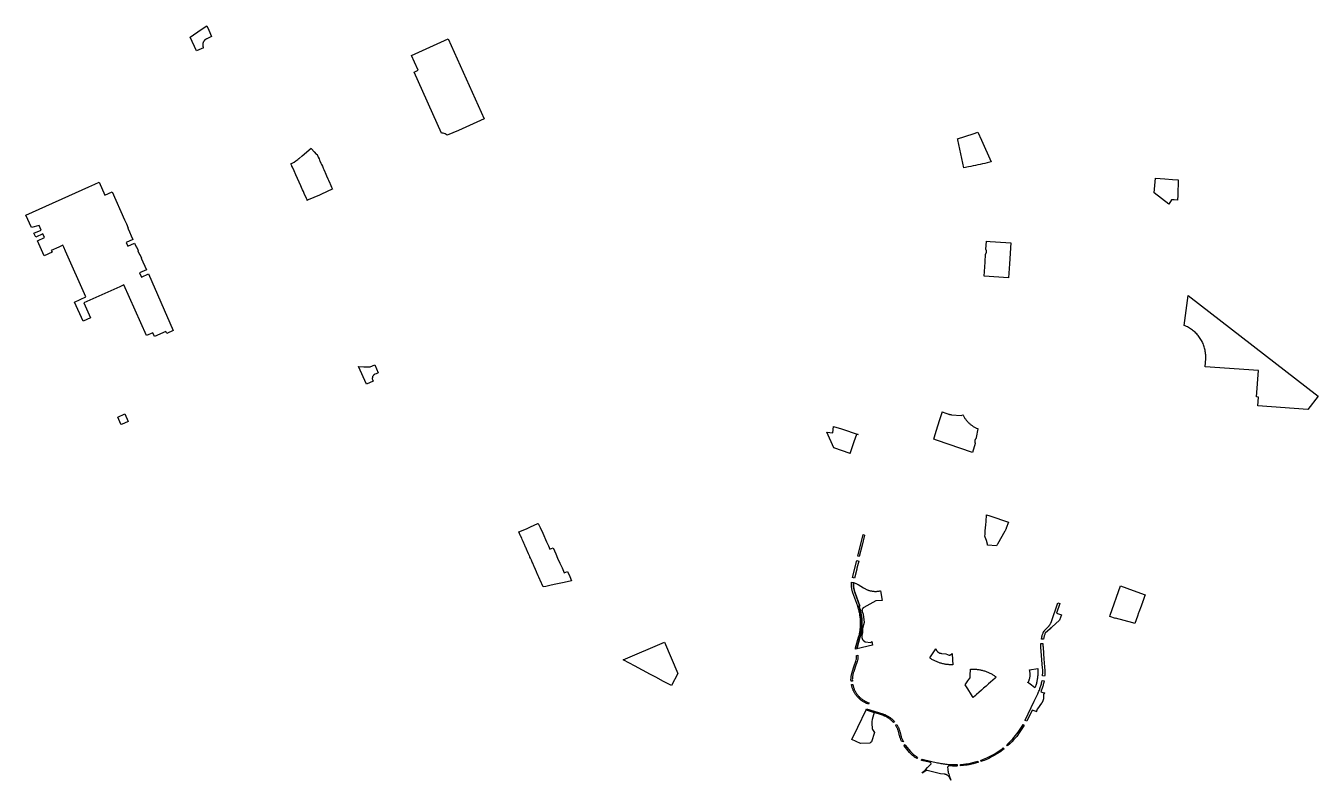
# Model space of a CAD drawing. Header units: inches. Extents: x 326978 to 343822, y 4677882 to 4690337.
# Drawn here: x 331923 to 337664, y 4677882 to 4681234 of the extents above; entities that cross this region are included whole.
import ezdxf

# ---------------------------------------------------------------- set-up
doc = ezdxf.new("R2010")
doc.units = ezdxf.units.IN
doc.header["$MEASUREMENT"] = 0
doc.layers.add('Parks', color=7, linetype='Continuous')

msp = doc.modelspace()

# ---------------------------------------------------------------- linework, layer by layer
at = {"layer": 'Parks'}
for points in [[(332726.1184, 4681234.2708), (332734.8596, 4681214.8104), (332747.5544, 4681186.5476), (332726.4249, 4681177.0591), (332725.4633, 4681176.6044), (332724.5181, 4681176.1165), (332723.5905, 4681175.5958), (332722.6817, 4681175.0431), (332721.7927, 4681174.4591), (332720.9246, 4681173.8443), (332720.0786, 4681173.1997), (332719.2555, 4681172.5259), (332718.4564, 4681171.8238), (332717.6823, 4681171.0942), (332716.9342, 4681170.3381), (332716.2129, 4681169.5563), (332715.5193, 4681168.7499), (332714.8543, 4681167.9197), (332714.2187, 4681167.0668), (332713.6132, 4681166.1923), (332713.0386, 4681165.2971), (332712.4955, 4681164.3825), (332711.9848, 4681163.4495), (332711.5069, 4681162.4992), (332711.0624, 4681161.5328), (332710.652, 4681160.5515), (332710.276, 4681159.5564), (332709.935, 4681158.5489), (332709.6293, 4681157.53), (332709.3594, 4681156.5012), (332709.1256, 4681155.4635), (332708.9281, 4681154.4183), (332708.7672, 4681153.3668), (332708.6431, 4681152.3104), (332708.556, 4681151.2503), (332708.5058, 4681150.1878), (332708.4928, 4681149.1242), (332708.517, 4681148.0607), (332708.5782, 4681146.9988), (332708.6764, 4681145.9397), (332708.8115, 4681144.8846), (332708.9834, 4681143.8349), (332709.1918, 4681142.7918), (332709.4365, 4681141.7566), (332709.7171, 4681140.7306), (332710.0334, 4681139.715), (332710.3849, 4681138.7111), (332710.7712, 4681137.7201), (332711.1919, 4681136.7431), (332680.5792, 4681122.9852), (332653.0644, 4681184.2564), (332702.228, 4681217.9148), (332726.1184, 4681234.2708)], [(333799.5584, 4681176.7196), (333958.8552, 4680821.272), (333844.1312, 4680769.8688), (333794.7441, 4680748.5427), (333794.4538, 4680748.4461), (333785.6349, 4680754.7894), (333776.1024, 4680757.6542), (333769.6894, 4680757.1756), (333647.8404, 4681028.8708), (333665.4808, 4681036.77), (333648.9859, 4681073.5498), (333635.9448, 4681102.6288), (333799.5584, 4681176.7196)], [(336152.8424, 4680761.236), (336168.6412, 4680725.8352), (336211.4984, 4680629.8048), (336211.746, 4680629.2504), (336193.84, 4680625.3868), (336183.4116, 4680623.1372), (336172.9824, 4680620.8868), (336162.554, 4680618.6368), (336152.1248, 4680616.3864), (336141.6964, 4680614.1364), (336131.2672, 4680611.886), (336120.8392, 4680609.6364), (336110.41, 4680607.386), (336090.1696, 4680603.0188), (336063.3669, 4680727.286), (336062.7869, 4680729.861), (336062.148, 4680732.4411), (336131.674, 4680754.5156), (336152.8424, 4680761.236)], [(333114.4572, 4680589.4372), (333106.9692, 4680606.1288), (333105.0236, 4680610.4652), (333104.234, 4680612.2252), (333100.1636, 4680621.2988), (333105.4584, 4680624.1676), (333114.454, 4680629.0416), (333121.8712, 4680633.836), (333131.3628, 4680640.6668), (333135.77, 4680644.1136), (333136.2504, 4680644.4888), (333150.5552, 4680656.3276), (333189.6104, 4680690.3112), (333192.0096, 4680687.5024), (333203.862, 4680673.628), (333211.8052, 4680664.33), (333216.6032, 4680661.9392), (333221.9624, 4680650.002), (333225.0848, 4680643.0472), (333227.4548, 4680637.7688), (333228.7028, 4680634.9884), (333233.6976, 4680623.8632), (333236.1944, 4680618.3024), (333239.94, 4680609.9596), (333243.6848, 4680601.6184), (333246.1824, 4680596.056), (333251.176, 4680584.9328), (333252.4244, 4680582.1524), (333258.6664, 4680568.2488), (333264.9088, 4680554.3452), (333266.1568, 4680551.5648), (333267.4732, 4680548.6328), (333273.7652, 4680534.6176), (333275.0136, 4680531.8372), (333281.256, 4680517.9336), (333284.1268, 4680511.5388), (333285.2504, 4680509.0364), (333285.3752, 4680508.7584), (333284.2624, 4680508.26), (333236.4212, 4680486.834), (333226.6856, 4680482.474), (333177.6292, 4680460.5036), (333173.19, 4680458.5156), (333171.9424, 4680461.2964), (333169.2344, 4680467.3332), (333159.3584, 4680489.3476), (333155.7656, 4680497.356), (333151.8736, 4680506.0316), (333147.6612, 4680515.422), (333144.4088, 4680522.6724), (333136.9208, 4680539.3636), (333129.4328, 4680556.0548), (333121.9452, 4680572.746), (333114.4572, 4680589.4372)], [(332358.3948, 4680083.0484), (332340.0372, 4680074.8264), (332179.5812, 4680002.8688), (332209.4752, 4679936.1224), (332176.7432, 4679921.49), (332138.6252, 4680006.5784), (332189.7232, 4680029.434), (332098.8212, 4680232.4948), (332090.6252, 4680250.864), (332086.768, 4680259.5153), (332068.5344, 4680251.008), (332035.7604, 4680236.3276), (332039.4956, 4680227.9568), (332003.5644, 4680211.866), (331973.728, 4680278.8208), (332005.7588, 4680293.1936), (331998.2996, 4680309.9396), (331966.2692, 4680295.5596), (331958.81, 4680312.298), (331990.8404, 4680326.6852), (331981.9956, 4680346.5408), (331947.072, 4680338.6392), (331922.5868, 4680393.1572), (332201.9208, 4680518.2652), (332229.7356, 4680530.7224), (332248.0932, 4680538.9444), (332273.6232, 4680481.728), (332305.766, 4680496.1575), (332360.932, 4680372.1488), (332369.1288, 4680353.7804), (332377.2, 4680335.694), (332375.552, 4680334.8852), (332382.9852, 4680318.2552), (332390.4456, 4680301.5644), (332397.9056, 4680284.8744), (332367.6604, 4680271.196), (332375.132, 4680254.506), (332405.3656, 4680268.1832), (332412.8252, 4680251.4928), (332414.4508, 4680252.2192), (332421.9012, 4680235.524), (332420.2852, 4680234.802), (332427.7652, 4680218.0664), (332429.3512, 4680218.8292), (332436.8016, 4680202.134), (332435.2452, 4680201.3308), (332458.228, 4680149.9096), (332428.054, 4680136.2856), (332436.2764, 4680117.9284), (332467.7624, 4680132.208), (332576.7856, 4679880.4552), (332548.3572, 4679867.6788), (332544.6212, 4679876.0204), (332494.5632, 4679853.578), (332487.0904, 4679870.2624), (332459.2704, 4679857.8172), (332358.3948, 4680083.0484)], [(337040.9828, 4680481.3356), (337039.1788, 4680459.5156), (337025.2188, 4680460.5516), (337013.2328, 4680461.4404), (337001.0684, 4680441.5824), (336936.2744, 4680492.0008), (336941.0756, 4680556.8444), (336983.734, 4680553.6856), (337017.4696, 4680551.1656), (337042.6008, 4680549.2316), (337040.9828, 4680481.3356)], [(336298.8152, 4680269.4556), (336292.8316, 4680176.6948), (336292.812, 4680176.3904), (336288.794, 4680115.0368), (336180.5336, 4680122.19), (336184.562, 4680183.702), (336186.9244, 4680220.1984), (336187.6505, 4680221.0896), (336188.3128, 4680222.0291), (336188.9082, 4680223.0124), (336189.4338, 4680224.0347), (336189.8871, 4680225.091), (336190.2658, 4680226.1763), (336190.5681, 4680227.2853), (336190.7925, 4680228.4127), (336190.9381, 4680229.5529), (336191.004, 4680230.7005), (336190.9899, 4680231.8499), (336190.8959, 4680232.9956), (336190.7226, 4680234.1319), (336190.4706, 4680235.2534), (336190.1412, 4680236.3547), (336189.7361, 4680237.4304), (336189.2572, 4680238.4754), (336188.2113, 4680240.2708), (336190.5656, 4680276.7668), (336207.5936, 4680275.6168), (336230.3988, 4680274.0764), (336253.2044, 4680272.536), (336276.0096, 4680270.996), (336298.8152, 4680269.4556)], [(337398.7629, 4679702.0495), (337162.7573, 4679719.2477), (337164.6191, 4679756.4301), (337164.7672, 4679761.6051), (337164.7355, 4679766.7821), (337164.5238, 4679771.9549), (337164.1325, 4679777.1173), (337163.5621, 4679782.2629), (337162.8131, 4679787.3855), (337161.8866, 4679792.4791), (337160.7837, 4679797.5374), (337159.5056, 4679802.5543), (337158.0539, 4679807.5237), (337156.4304, 4679812.4397), (337154.6371, 4679817.2963), (337152.676, 4679822.0877), (337150.5497, 4679826.808), (337148.2606, 4679831.4515), (337145.8114, 4679836.0127), (337143.2053, 4679840.486), (337140.4453, 4679844.8661), (337137.5347, 4679849.1476), (337134.4771, 4679853.3254), (337131.2761, 4679857.3944), (337127.9357, 4679861.3496), (337124.4598, 4679865.1864), (337120.8527, 4679868.9001), (337117.1187, 4679872.4862), (337113.2624, 4679875.9404), (337109.2883, 4679879.2585), (337105.2014, 4679882.4364), (337101.0064, 4679885.4704), (337096.7086, 4679888.3568), (337092.313, 4679891.0921), (337087.825, 4679893.6729), (337083.2501, 4679896.0963), (337078.5937, 4679898.3592), (337073.8615, 4679900.4589), (337069.0591, 4679902.3928), (337087.0536, 4680036.3032), (337664.2052, 4679588.6092), (337618.7112, 4679529.9488), (337396.4832, 4679545.0412), (337399.1908, 4679584.2604), (337390.2288, 4679584.9452), (337398.7629, 4679702.0495)], [(333400.8064, 4679719.762), (333424.3621, 4679719.0363), (333430.1618, 4679718.8577), (333437.5904, 4679718.6288), (333451.9344, 4679718.1872), (333473.2784, 4679727.5724), (333488.6128, 4679692.6992), (333478.4472, 4679688.2293), (333473.777, 4679686.1758), (333472.6822, 4679685.6507), (333471.5745, 4679685.0327), (333470.508, 4679684.3462), (333469.4868, 4679683.5937), (333468.5152, 4679682.7785), (333467.5968, 4679681.9036), (333466.7354, 4679680.9725), (333465.9344, 4679679.989), (333465.1969, 4679678.957), (333464.526, 4679677.8806), (333463.9242, 4679676.764), (333463.394, 4679675.6117), (333462.9375, 4679674.4283), (333462.5565, 4679673.2185), (333462.2525, 4679671.9871), (333462.0267, 4679670.7389), (333461.813, 4679668.2124), (333461.9188, 4679665.6791), (333462.6717, 4679661.9542), (333465.5868, 4679654.964), (333435.404, 4679641.692), (333400.8064, 4679719.762)], [(332362.3396, 4679509.8604), (332377.3824, 4679476.188), (332347.3524, 4679462.7116), (332345.098, 4679463.9756), (332330.8532, 4679495.8316), (332362.3396, 4679509.8604)], [(335968.776, 4679393.6596), (335956.0244, 4679398.09), (335962.5872, 4679418.758), (335974.4992, 4679456.2692), (335983.632, 4679485.0296), (335993.4684, 4679516.0048), (335994.2252, 4679518.3876), (336010.1032, 4679512.8708), (336019.1429, 4679509.7296), (336021.3149, 4679509.0173), (336024.788, 4679508.0493), (336027.0144, 4679507.5359), (336029.2574, 4679507.1006), (336031.5142, 4679506.7442), (336035.8696, 4679506.2827), (336078.1472, 4679503.2592), (336085.8273, 4679506.3059), (336087.1899, 4679503.4812), (336088.6196, 4679500.7013), (336090.12, 4679497.9588), (336091.69, 4679495.2557), (336093.3288, 4679492.5936), (336095.0351, 4679489.9743), (336096.8078, 4679487.3995), (336098.6459, 4679484.871), (336100.548, 4679482.3903), (336102.5131, 4679479.9591), (336104.5397, 4679477.5789), (336107.6157, 4679474.1889), (336109.7884, 4679471.9411), (336112.0178, 4679469.7498), (336114.3025, 4679467.6162), (336116.6411, 4679465.5418), (336119.032, 4679463.5279), (336121.4736, 4679461.5759), (336123.9644, 4679459.687), (336126.5027, 4679457.8624), (336129.0869, 4679456.1034), (336131.7152, 4679454.411), (336134.386, 4679452.7865), (336137.0975, 4679451.2309), (336139.8479, 4679449.7451), (336142.6354, 4679448.3302), (336145.4582, 4679446.9871), (336150.4779, 4679444.8119), (336151.6563, 4679444.3392), (336152.8396, 4679443.8787), (336144.8541, 4679404.1271), (336144.2978, 4679402.1132), (336143.894, 4679401.0855), (336143.417, 4679400.0896), (336142.8691, 4679399.1309), (336142.2532, 4679398.2143), (336141.5751, 4679397.2128), (336140.9646, 4679396.1687), (336140.4244, 4679395.0866), (336139.957, 4679393.971), (336139.5643, 4679392.8271), (336139.248, 4679391.6597), (336139.0096, 4679390.4739), (336138.8501, 4679389.275), (336138.7702, 4679388.0682), (336138.7702, 4679386.8587), (336138.8502, 4679385.6518), (336139.0097, 4679384.4529), (336139.2481, 4679383.2672), (336139.9032, 4679381.0992), (336140.366, 4679379.9815), (336140.9017, 4679378.897), (336127.832, 4679338.358), (335968.776, 4679393.6596)], [(335546.0812, 4679444.0696), (335620.2624, 4679418.2564), (335613.7444, 4679418.714), (335601.9844, 4679384.918), (335585.15, 4679336.5392), (335584.9632, 4679333.9068), (335512.8656, 4679358.686), (335481.6304, 4679428.0308), (335508.5262, 4679426.1341), (335510.1924, 4679453.5376), (335546.0812, 4679444.0696)], [(334232.9548, 4678743.1424), (334221.04, 4678740.562), (334207.5136, 4678771.0108), (334206.3884, 4678773.5696), (334201.6776, 4678784.2828), (334199.2172, 4678789.8784), (334194.3168, 4678801.0224), (334193.0836, 4678803.8268), (334191.1208, 4678808.2908), (334186.956, 4678817.7616), (334180.8176, 4678831.7232), (334179.596, 4678834.5008), (334174.684, 4678845.6712), (334172.2352, 4678851.24), (334170.39, 4678855.436), (334168.5508, 4678859.6196), (334164.8748, 4678867.9792), (334162.4172, 4678873.568), (334161.1904, 4678876.358), (334157.514, 4678884.7184), (334156.284, 4678887.5156), (334151.3772, 4678898.6744), (334150.1536, 4678901.4576), (334144.0176, 4678915.4124), (334142.7932, 4678918.1968), (334137.8844, 4678929.3608), (334135.4328, 4678934.936), (334131.7512, 4678943.3088), (334128.072, 4678951.6752), (334125.6176, 4678957.2568), (334120.7116, 4678968.414), (334119.4844, 4678971.2052), (334113.3508, 4678985.1532), (334146.2708, 4678999.6292), (334164.6836, 4679007.7256), (334197.2908, 4679022.0636), (334199.2408, 4679022.9868), (334207.3644, 4679004.9196), (334218.8632, 4678979.3476), (334236.3456, 4678940.468), (334243.9904, 4678923.4612), (334250.7924, 4678908.3304), (334264.6964, 4678914.5684), (334276.9748, 4678887.1836), (334285.3668, 4678868.5024), (334295.014, 4678847.0332), (334304.8316, 4678825.186), (334314.8084, 4678802.9832), (334328.7044, 4678809.2368), (334338.8872, 4678786.5884), (334347.2296, 4678768.034), (334314.698, 4678760.8464), (334276.846, 4678752.6484), (334256.7836, 4678748.3032), (334244.8692, 4678745.7228), (334232.9548, 4678743.1424)], [(336272.2715, 4678988.2355), (336238.9247, 4678930.8422), (336237.6539, 4678928.5751), (336236.4111, 4678926.1969), (336234.9174, 4678923.0848), (336195.22, 4678926.2308), (336195.5256, 4678930.0888), (336189.9732, 4678946.9644), (336185.2348, 4678961.3656), (336183.5216, 4678966.572), (336184.2388, 4678975.4928), (336185.3632, 4678989.4668), (336186.4876, 4679003.4404), (336187.612, 4679017.4144), (336188.736, 4679031.388), (336191.186, 4679061.8404), (336205.578, 4679056.8272), (336205.862, 4679056.7288), (336287.7396, 4679028.2128), (336278.6302, 4679002.0555), (336277.739, 4678999.6307), (336276.7908, 4678997.2847), (336275.7688, 4678994.97), (336274.6742, 4678992.6886), (336273.508, 4678990.4431), (336272.2715, 4678988.2355)], [(335637.856, 4678926.7936), (335625.446, 4678875.7912), (335619.6552, 4678877.7684), (335642.9344, 4678973.4408), (335648.7152, 4678971.4232), (335637.856, 4678926.7936)], [(335637.856, 4678926.7936), (335625.446, 4678875.7912), (335619.6552, 4678877.7684), (335642.9344, 4678973.4408), (335648.7152, 4678971.4232), (335637.856, 4678926.7936)], [(335614.2056, 4678820.2676), (335603.8008, 4678779.74), (335595.0136, 4678782.2808), (335614.5216, 4678858.2668), (335623.2004, 4678855.3036), (335615.2416, 4678824.3024), (335614.2056, 4678820.2676)], [(335614.2056, 4678820.2676), (335603.8008, 4678779.74), (335595.0136, 4678782.2808), (335614.5216, 4678858.2668), (335623.2004, 4678855.3036), (335615.2416, 4678824.3024), (335614.2056, 4678820.2676)], [(335605.7048, 4678717.2406), (335627.7181, 4678655.4204), (335623.9529, 4678656.6235), (335623.9954, 4678656.5041), (335626.6526, 4678648.5881), (335627.9295, 4678644.4025), (335629.1199, 4678640.2191), (335630.2311, 4678636.014), (335631.2627, 4678631.7887), (335632.2143, 4678627.5446), (335633.0855, 4678623.2833), (335633.8762, 4678619.0064), (335634.5859, 4678614.7152), (335635.2145, 4678610.4115), (335635.7617, 4678606.0966), (335636.2274, 4678601.7721), (335636.6113, 4678597.4397), (335636.9133, 4678593.1007), (335637.1333, 4678588.7568), (335637.2712, 4678584.4096), (335637.327, 4678580.0605), (335637.3007, 4678575.7111), (335637.1923, 4678571.3631), (335637.0017, 4678567.0178), (335636.7292, 4678562.6769), (335636.3747, 4678558.3419), (335635.9384, 4678554.0144), (335635.4205, 4678549.6959), (335634.8211, 4678545.388), (335634.1405, 4678541.0921), (335633.3789, 4678536.8099), (335632.5365, 4678532.5428), (335631.6138, 4678528.2924), (335630.6109, 4678524.0601), (335629.5283, 4678519.8476), (335628.3739, 4678515.6834), (335614.0623, 4678465.8968), (335607.9451, 4678464.4712), (335608.3301, 4678467.0944), (335608.6742, 4678468.7257), (335609.0961, 4678470.3385), (335622.5995, 4678517.3137), (335623.7312, 4678521.3959), (335624.7856, 4678525.4987), (335625.7624, 4678529.6207), (335626.6611, 4678533.7604), (335627.4815, 4678537.9163), (335628.2233, 4678542.087), (335628.8862, 4678546.2709), (335629.4699, 4678550.4666), (335629.9744, 4678554.6726), (335630.3993, 4678558.8874), (335630.7445, 4678563.1094), (335631.01, 4678567.3372), (335631.1955, 4678571.5693), (335631.3012, 4678575.8041), (335631.3268, 4678580.0401), (335631.2724, 4678584.2759), (335631.1381, 4678588.5099), (335630.9238, 4678592.7406), (335630.6297, 4678596.9665), (335630.2558, 4678601.1861), (335629.8023, 4678605.3979), (335629.2693, 4678609.6004), (335628.6571, 4678613.792), (335627.9659, 4678617.9714), (335627.1958, 4678622.1369), (335626.3472, 4678626.2872), (335625.4204, 4678630.4207), (335624.4157, 4678634.5359), (335623.3335, 4678638.6315), (335622.1741, 4678642.7059), (335620.938, 4678646.7577), (335618.3248, 4678654.5427), (335597.0554, 4678714.2588), (335595.7159, 4678718.2767), (335594.866, 4678721.132), (335594.0931, 4678724.0092), (335593.3977, 4678726.9061), (335592.7804, 4678729.8206), (335592.2415, 4678732.7506), (335591.7815, 4678735.694), (335591.4007, 4678738.6488), (335591.0993, 4678741.6126), (335590.8777, 4678744.5835), (335590.7359, 4678747.5593), (335590.674, 4678750.5379), (335590.6922, 4678753.517), (335590.7903, 4678756.4945), (335590.9683, 4678759.4684), (335591.2261, 4678762.4364), (335600.0554, 4678759.8845), (335599.8397, 4678753.3384), (335599.8231, 4678750.605), (335599.8798, 4678747.8721), (335600.0099, 4678745.1417), (335600.2133, 4678742.4158), (335600.4898, 4678739.6963), (335600.8392, 4678736.9853), (335601.2613, 4678734.2846), (335601.7557, 4678731.5961), (335602.3222, 4678728.922), (335602.9602, 4678726.264), (335603.6694, 4678723.6241), (335604.4418, 4678721.029), (335605.7048, 4678717.2406)], [(335605.7048, 4678717.2406), (335627.7181, 4678655.4204), (335623.9529, 4678656.6235), (335623.9954, 4678656.5041), (335626.6526, 4678648.5881), (335627.9295, 4678644.4025), (335629.1199, 4678640.2191), (335630.2311, 4678636.014), (335631.2627, 4678631.7887), (335632.2143, 4678627.5446), (335633.0855, 4678623.2833), (335633.8762, 4678619.0064), (335634.5859, 4678614.7152), (335635.2145, 4678610.4115), (335635.7617, 4678606.0966), (335636.2274, 4678601.7721), (335636.6113, 4678597.4397), (335636.9133, 4678593.1007), (335637.1333, 4678588.7568), (335637.2712, 4678584.4096), (335637.327, 4678580.0605), (335637.3007, 4678575.7111), (335637.1923, 4678571.3631), (335637.0017, 4678567.0178), (335636.7292, 4678562.6769), (335636.3747, 4678558.3419), (335635.9384, 4678554.0144), (335635.4205, 4678549.6959), (335634.8211, 4678545.388), (335634.1405, 4678541.0921), (335633.3789, 4678536.8099), (335632.5365, 4678532.5428), (335631.6138, 4678528.2924), (335630.6109, 4678524.0601), (335629.5283, 4678519.8476), (335628.3739, 4678515.6834), (335614.0623, 4678465.8968), (335607.9451, 4678464.4712), (335608.3301, 4678467.0944), (335608.6742, 4678468.7257), (335609.0961, 4678470.3385), (335622.5995, 4678517.3137), (335623.7312, 4678521.3959), (335624.7856, 4678525.4987), (335625.7624, 4678529.6207), (335626.6611, 4678533.7604), (335627.4815, 4678537.9163), (335628.2233, 4678542.087), (335628.8862, 4678546.2709), (335629.4699, 4678550.4666), (335629.9744, 4678554.6726), (335630.3993, 4678558.8874), (335630.7445, 4678563.1094), (335631.01, 4678567.3372), (335631.1955, 4678571.5693), (335631.3012, 4678575.8041), (335631.3268, 4678580.0401), (335631.2724, 4678584.2759), (335631.1381, 4678588.5099), (335630.9238, 4678592.7406), (335630.6297, 4678596.9665), (335630.2558, 4678601.1861), (335629.8023, 4678605.3979), (335629.2693, 4678609.6004), (335628.6571, 4678613.792), (335627.9659, 4678617.9714), (335627.1958, 4678622.1369), (335626.3472, 4678626.2872), (335625.4204, 4678630.4207), (335624.4157, 4678634.5359), (335623.3335, 4678638.6315), (335622.1741, 4678642.7059), (335620.938, 4678646.7577), (335618.3248, 4678654.5427), (335597.0554, 4678714.2588), (335595.7159, 4678718.2767), (335594.866, 4678721.132), (335594.0931, 4678724.0092), (335593.3977, 4678726.9061), (335592.7804, 4678729.8206), (335592.2415, 4678732.7506), (335591.7815, 4678735.694), (335591.4007, 4678738.6488), (335591.0993, 4678741.6126), (335590.8777, 4678744.5835), (335590.7359, 4678747.5593), (335590.674, 4678750.5379), (335590.6922, 4678753.517), (335590.7903, 4678756.4945), (335590.9683, 4678759.4684), (335591.2261, 4678762.4364), (335600.0554, 4678759.8845), (335599.8397, 4678753.3384), (335599.8231, 4678750.605), (335599.8798, 4678747.8721), (335600.0099, 4678745.1417), (335600.2133, 4678742.4158), (335600.4898, 4678739.6963), (335600.8392, 4678736.9853), (335601.2613, 4678734.2846), (335601.7557, 4678731.5961), (335602.3222, 4678728.922), (335602.9602, 4678726.264), (335603.6694, 4678723.6241), (335604.4418, 4678721.029), (335605.7048, 4678717.2406)], [(335637.2572, 4678525.4562), (335637.2973, 4678525.6779), (335637.1282, 4678524.4571), (335636.9902, 4678522.8769), (335636.9319, 4678521.2919), (335636.9536, 4678519.7059), (335637.0553, 4678518.123), (335637.2366, 4678516.5472), (335637.4972, 4678514.9826), (335637.8362, 4678513.4331), (335638.253, 4678511.9027), (335638.7464, 4678510.3953), (335639.3151, 4678508.9146), (335639.9578, 4678507.4645), (335640.6727, 4678506.0486), (335642.0285, 4678503.7615), (335652.1324, 4678496.9248), (335677.4744, 4678493.5668), (335681.2904, 4678498.0068), (335684.9244, 4678482.412), (335614.0623, 4678465.8968), (335628.3739, 4678515.6834), (335629.5283, 4678519.8476), (335630.6109, 4678524.0601), (335631.6138, 4678528.2924), (335632.5365, 4678532.5428), (335633.3789, 4678536.8099), (335634.1405, 4678541.0921), (335634.8211, 4678545.388), (335635.4205, 4678549.6959), (335635.9384, 4678554.0144), (335636.3747, 4678558.3419), (335636.7292, 4678562.6769), (335637.0017, 4678567.0178), (335637.1923, 4678571.3631), (335637.3007, 4678575.7111), (335637.327, 4678580.0605), (335637.2712, 4678584.4096), (335637.1333, 4678588.7568), (335636.9133, 4678593.1007), (335636.6113, 4678597.4397), (335636.2274, 4678601.7721), (335635.7617, 4678606.0966), (335635.2145, 4678610.4115), (335634.5859, 4678614.7152), (335633.8762, 4678619.0064), (335633.0855, 4678623.2833), (335632.2143, 4678627.5446), (335631.2627, 4678631.7887), (335630.2311, 4678636.014), (335629.1199, 4678640.2191), (335627.9295, 4678644.4025), (335626.6526, 4678648.5881), (335623.9954, 4678656.5041), (335623.9529, 4678656.6235), (335627.7181, 4678655.4204), (335605.7048, 4678717.2406), (335604.4418, 4678721.029), (335603.6694, 4678723.6241), (335602.9602, 4678726.264), (335602.3222, 4678728.922), (335601.7557, 4678731.5961), (335601.2613, 4678734.2846), (335600.8392, 4678736.9853), (335600.4898, 4678739.6963), (335600.2133, 4678742.4158), (335600.0099, 4678745.1417), (335599.8798, 4678747.8721), (335599.8231, 4678750.605), (335599.8397, 4678753.3384), (335600.0554, 4678759.8845), (335604.7817, 4678758.4148), (335607.1821, 4678757.548), (335609.5541, 4678756.6064), (335611.8954, 4678755.591), (335614.2038, 4678754.5026), (335616.4769, 4678753.3425), (335618.7125, 4678752.1117), (335620.8039, 4678750.8755), (335644.9356, 4678736.068), (335647.3849, 4678734.6123), (335649.8741, 4678733.2258), (335652.4013, 4678731.9097), (335654.9645, 4678730.6651), (335657.5615, 4678729.4929), (335660.1905, 4678728.3942), (335662.8493, 4678727.3696), (335665.5357, 4678726.4201), (335668.2478, 4678725.5464), (335670.9833, 4678724.7491), (335673.7402, 4678724.029), (335676.5161, 4678723.3865), (335679.309, 4678722.8222), (335682.1167, 4678722.3366), (335684.9369, 4678721.9299), (335687.7673, 4678721.6026), (335690.6059, 4678721.3549), (335693.4503, 4678721.1869), (335696.2983, 4678721.0989), (335699.1476, 4678721.0909), (335701.996, 4678721.1628), (335704.8413, 4678721.3147), (335707.6812, 4678721.5464), (335710.5135, 4678721.8577), (335713.3359, 4678722.2484), (335716.1463, 4678722.7182), (335719.2968, 4678723.3421), (335726.8072, 4678679.998), (335698.8472, 4678679.4236), (335646.1551, 4678649.5292), (335645.1779, 4678649.0243), (335644.2399, 4678648.4497), (335643.3462, 4678647.8085), (335642.5014, 4678647.104), (335641.71, 4678646.3401), (335640.9763, 4678645.5206), (335640.304, 4678644.65), (335639.6968, 4678643.7329), (335639.1578, 4678642.774), (335638.6898, 4678641.7785), (335638.2955, 4678640.7517), (335637.9768, 4678639.6989), (335637.7354, 4678638.6258), (335637.5727, 4678637.5379), (335637.4894, 4678636.4411), (335637.486, 4678635.3412), (335637.5626, 4678634.2439), (335637.7187, 4678633.155), (335638.1051, 4678631.533), (335642.7112, 4678619.5024), (335647.2832, 4678582.106), (335639.6036, 4678556.404), (335639.206, 4678536.2356), (335637.2973, 4678525.6779), (335637.3458, 4678526.0282), (335637.2572, 4678525.4562)], [(336738.3164, 4678610.0424), (336740.3384, 4678615.6912), (336786.6224, 4678744.9852), (336842.6228, 4678724.9376), (336895.3412, 4678706.0656), (336892.308, 4678697.5928), (336889.2752, 4678689.12), (336886.2492, 4678680.6684), (336883.5464, 4678673.1168), (336883.2092, 4678672.1748), (336880.1764, 4678663.702), (336877.1436, 4678655.2296), (336867.4212, 4678628.07), (336866.5768, 4678625.71), (336861.5084, 4678611.5516), (336849.5248, 4678578.076), (336840.3484, 4678580.6124), (336764.5196, 4678601.572), (336764.294, 4678600.9304), (336738.3164, 4678610.0424)], [(336441.9661, 4678536.0008), (336442.8035, 4678538.125), (336443.4665, 4678539.5386), (336444.201, 4678540.9164), (336445.0052, 4678542.2548), (336445.8768, 4678543.5502), (336446.8136, 4678544.7993), (336447.8131, 4678545.9988), (336448.8728, 4678547.1455), (336465.6985, 4678564.4461), (336467.0653, 4678565.9127), (336468.4024, 4678567.4636), (336469.678, 4678569.0656), (336470.89, 4678570.7161), (336472.0366, 4678572.4128), (336473.1161, 4678574.1529), (336474.1268, 4678575.9339), (336475.0672, 4678577.753), (336475.9358, 4678579.6074), (336476.7314, 4678581.4943), (336477.4356, 4678583.3631), (336507.9228, 4678669.772), (336516.5436, 4678666.7328), (336501.6712, 4678624.576), (336523.3748, 4678616.9124), (336515.0584, 4678593.0552), (336480.8392, 4678562.0488), (336479.5524, 4678560.8832), (336476.6676, 4678558.2688), (336472.98, 4678554.9276), (336451.6777, 4678535.6263), (336450.458, 4678532.6106), (336449.3128, 4678529.566), (336448.2428, 4678526.494), (336447.2486, 4678523.3968), (336446.331, 4678520.2759), (336445.4903, 4678517.1335), (336444.7272, 4678513.9714), (336443.6651, 4678508.8572), (336434.3978, 4678509.2013), (336435.8044, 4678515.9741), (336436.6282, 4678519.3879), (336437.527, 4678522.7475), (336438.508, 4678526.0841), (336439.571, 4678529.3956), (336440.7149, 4678532.6798), (336441.9392, 4678535.9347), (336441.9661, 4678536.0008)], [(334819.8284, 4678355.764), (334791.5028, 4678302.3848), (334756.362, 4678321.0796), (334721.2212, 4678339.7744), (334697.7936, 4678352.2376), (334662.6528, 4678370.9324), (334627.512, 4678389.6272), (334604.0848, 4678402.0904), (334576.4932, 4678416.7692), (334759.394, 4678495.6468), (334819.8284, 4678355.764)], [(336009.3472, 4678443.4756), (336025.1219, 4678437.7446), (336022.6751, 4678438.5016), (336023.438, 4678438.1765), (336024.2288, 4678437.9264), (336025.0399, 4678437.7536), (336025.1219, 4678437.7446), (336025.8639, 4678437.6597), (336026.6931, 4678437.6456), (336027.5198, 4678437.7114), (336028.3363, 4678437.8564), (336029.1351, 4678438.0795), (336029.9087, 4678438.3784), (336030.6499, 4678438.7505), (336031.4219, 4678439.2417), (336032.7075, 4678440.0738), (336033.9479, 4678440.9719), (336035.1397, 4678441.9336), (336036.2796, 4678442.9562), (336037.9628, 4678444.6839), (336039.7292, 4678417.2176), (336041.1708, 4678394.8028), (336036.5536, 4678394.7314), (336032.8455, 4678394.7639), (336029.1389, 4678394.8765), (336025.4357, 4678395.0689), (336021.7375, 4678395.3412), (336018.046, 4678395.6932), (336014.3629, 4678396.1248), (336010.6901, 4678396.6357), (336007.0291, 4678397.2257), (336003.3816, 4678397.8946), (335999.7495, 4678398.642), (335996.1343, 4678399.4676), (335992.5378, 4678400.3709), (335988.9616, 4678401.3517), (335985.4074, 4678402.4093), (335981.8768, 4678403.5434), (335978.3715, 4678404.7533), (335974.8932, 4678406.0387), (335971.4433, 4678407.3987), (335968.0236, 4678408.8328), (335964.6357, 4678410.3404), (335961.281, 4678411.9207), (335957.9612, 4678413.573), (335954.6779, 4678415.2966), (335951.4325, 4678417.0905), (335948.2265, 4678418.9541), (335945.0615, 4678420.8863), (335941.9389, 4678422.8864), (335938.86, 4678424.9535), (335959.6796, 4678456.748), (335962.184, 4678460.5724), (335963.0188, 4678461.8476), (335965.7289, 4678465.9862), (335966.1068, 4678464.5751), (335966.5613, 4678463.1868), (335967.0912, 4678461.8255), (335967.6947, 4678460.4952), (335968.3702, 4678459.2), (335969.1156, 4678457.9437), (335969.9286, 4678456.73), (335970.8068, 4678455.5627), (335971.7476, 4678454.4452), (335972.7482, 4678453.3808), (335973.8055, 4678452.3728), (335974.9163, 4678451.4242), (335976.0775, 4678450.5379), (335977.2854, 4678449.7164), (335978.5365, 4678448.9622), (335979.827, 4678448.2777), (335981.153, 4678447.6648), (335982.5105, 4678447.1254), (335983.8956, 4678446.6611), (335985.304, 4678446.2734), (335986.7315, 4678445.9632), (335988.1738, 4678445.7317), (335991.0261, 4678445.5085), (336009.3472, 4678443.4756)], [(336449.2981, 4678348.3967), (336448.9901, 4678344.086), (336439.9083, 4678345.2164), (336440.2019, 4678349.4423), (336440.5324, 4678357.1921), (336440.5997, 4678361.4277), (336440.5871, 4678365.6639), (336440.4944, 4678369.899), (336440.3218, 4678374.1317), (336439.9422, 4678380.0999), (336432.688, 4678473.582), (336432.3697, 4678479.0602), (336432.2797, 4678482.4225), (336432.2697, 4678485.786), (336432.3397, 4678489.1488), (336441.477, 4678488.8092), (336441.4116, 4678485.557), (336441.4262, 4678482.3041), (336441.5207, 4678479.0525), (336441.804, 4678474.2895), (336444.2356, 4678442.954), (336445.8776, 4678421.7956), (336447.292, 4678403.5636), (336448.7072, 4678385.3316), (336449.0597, 4678380.787), (336449.4674, 4678374.3129), (336449.6392, 4678369.9947), (336449.7309, 4678365.6741), (336449.7427, 4678361.3524), (336449.6744, 4678357.0314), (336449.5262, 4678352.7123), (336449.2981, 4678348.3967)], [(336449.2981, 4678348.3967), (336448.9901, 4678344.086), (336439.9083, 4678345.2164), (336440.2019, 4678349.4423), (336440.5324, 4678357.1921), (336440.5997, 4678361.4277), (336440.5871, 4678365.6639), (336440.4944, 4678369.899), (336440.3218, 4678374.1317), (336439.9422, 4678380.0999), (336432.688, 4678473.582), (336432.3697, 4678479.0602), (336432.2797, 4678482.4225), (336432.2697, 4678485.786), (336432.3397, 4678489.1488), (336441.477, 4678488.8092), (336441.4116, 4678485.557), (336441.4262, 4678482.3041), (336441.5207, 4678479.0525), (336441.804, 4678474.2895), (336444.2356, 4678442.954), (336445.8776, 4678421.7956), (336447.292, 4678403.5636), (336448.7072, 4678385.3316), (336449.0597, 4678380.787), (336449.4674, 4678374.3129), (336449.6392, 4678369.9947), (336449.7309, 4678365.6741), (336449.7427, 4678361.3524), (336449.6744, 4678357.0314), (336449.5262, 4678352.7123), (336449.2981, 4678348.3967)], [(335594.7401, 4678322.306), (335588.7588, 4678321.8316), (335588.5829, 4678327.5439), (335588.6055, 4678330.5661), (335588.7081, 4678333.5866), (335588.8905, 4678336.6034), (335589.1528, 4678339.6143), (335589.4946, 4678342.6172), (335589.9158, 4678345.61), (335590.4161, 4678348.5905), (335590.9951, 4678351.5569), (335591.6524, 4678354.5068), (335592.3875, 4678357.4383), (335593.1999, 4678360.3494), (335594.0892, 4678363.2379), (335595.0501, 4678366.0893), (335595.0544, 4678366.1018), (335601.6492, 4678385.4442), (335610.5107, 4678411.4364), (335612.2463, 4678416.646), (335612.9434, 4678419.4089), (335613.4839, 4678422.6397), (335613.6333, 4678424.1092), (335613.7533, 4678427.1127), (335613.616, 4678430.3157), (335613.1995, 4678433.5309), (335612.7817, 4678435.595), (335612.5323, 4678436.6633), (335618.3745, 4678438.0274), (335618.6442, 4678436.8724), (335619.1218, 4678434.5125), (335619.5988, 4678430.8305), (335619.7578, 4678427.1215), (335619.6205, 4678423.6856), (335619.4329, 4678421.8406), (335618.8203, 4678418.1781), (335618.0087, 4678414.9617), (335616.1958, 4678409.5203), (335607.3275, 4678383.5082), (335600.7328, 4678364.166), (335599.7926, 4678361.3786), (335598.9285, 4678358.5665), (335598.1412, 4678355.732), (335597.4313, 4678352.8772), (335596.7992, 4678350.0041), (335596.2455, 4678347.1149), (335595.7706, 4678344.2117), (335595.3748, 4678341.2966), (335595.0584, 4678338.3719), (335594.8216, 4678335.4396), (335594.6647, 4678332.502), (335594.5877, 4678329.5612), (335594.6324, 4678324.8056), (335594.679, 4678323.5555), (335594.7401, 4678322.306)], [(335594.7401, 4678322.306), (335588.7588, 4678321.8316), (335588.5829, 4678327.5439), (335588.6055, 4678330.5661), (335588.7081, 4678333.5866), (335588.8905, 4678336.6034), (335589.1528, 4678339.6143), (335589.4946, 4678342.6172), (335589.9158, 4678345.61), (335590.4161, 4678348.5905), (335590.9951, 4678351.5569), (335591.6524, 4678354.5068), (335592.3875, 4678357.4383), (335593.1999, 4678360.3494), (335594.0892, 4678363.2379), (335595.0501, 4678366.0893), (335595.0544, 4678366.1018), (335601.6492, 4678385.4442), (335610.5107, 4678411.4364), (335612.2463, 4678416.646), (335612.9434, 4678419.4089), (335613.4839, 4678422.6397), (335613.6333, 4678424.1092), (335613.7533, 4678427.1127), (335613.616, 4678430.3157), (335613.1995, 4678433.5309), (335612.7817, 4678435.595), (335612.5323, 4678436.6633), (335618.3745, 4678438.0274), (335618.6442, 4678436.8724), (335619.1218, 4678434.5125), (335619.5988, 4678430.8305), (335619.7578, 4678427.1215), (335619.6205, 4678423.6856), (335619.4329, 4678421.8406), (335618.8203, 4678418.1781), (335618.0087, 4678414.9617), (335616.1958, 4678409.5203), (335607.3275, 4678383.5082), (335600.7328, 4678364.166), (335599.7926, 4678361.3786), (335598.9285, 4678358.5665), (335598.1412, 4678355.732), (335597.4313, 4678352.8772), (335596.7992, 4678350.0041), (335596.2455, 4678347.1149), (335595.7706, 4678344.2117), (335595.3748, 4678341.2966), (335595.0584, 4678338.3719), (335594.8216, 4678335.4396), (335594.6647, 4678332.502), (335594.5877, 4678329.5612), (335594.6324, 4678324.8056), (335594.679, 4678323.5555), (335594.7401, 4678322.306)], [(336234.3619, 4678340.0035), (336229.6935, 4678335.8951), (336219.0464, 4678326.526), (336209.118, 4678317.7896), (336199.8952, 4678309.674), (336188.9872, 4678300.0752), (336178.0804, 4678290.478), (336167.9756, 4678281.586), (336157.1832, 4678272.0892), (336146.3896, 4678262.5912), (336141.8352, 4678258.5828), (336131.4144, 4678249.4132), (336128.9116, 4678253.4036), (336124.1352, 4678261.0204), (336119.3576, 4678268.638), (336112.36, 4678279.796), (336107.4576, 4678287.6132), (336101.2876, 4678297.4516), (336095.7496, 4678306.2828), (336098.7868, 4678310.378), (336107.946, 4678322.726), (336116.9292, 4678334.8368), (336118.1496, 4678336.4824), (336118.4092, 4678343.7704), (336118.7292, 4678352.756), (336119.3104, 4678369.0668), (336119.5276, 4678375.1712), (336124.9566, 4678375.3305), (336130.932, 4678375.3979), (336134.6397, 4678375.3352), (336138.3452, 4678375.1925), (336142.0468, 4678374.97), (336145.7427, 4678374.6677), (336149.4312, 4678374.2857), (336153.1107, 4678373.8242), (336156.7793, 4678373.2834), (336160.4354, 4678372.6637), (336164.0773, 4678371.9652), (336167.7033, 4678371.1883), (336171.3116, 4678370.3334), (336174.9007, 4678369.4009), (336178.4688, 4678368.3911), (336182.0144, 4678367.3046), (336185.5356, 4678366.1419), (336189.031, 4678364.9035), (336192.4988, 4678363.59), (336195.9375, 4678362.2019), (336199.3454, 4678360.7401), (336202.7211, 4678359.205), (336206.0628, 4678357.5975), (336209.369, 4678355.9183), (336212.6383, 4678354.1681), (336215.8691, 4678352.3479), (336219.0598, 4678350.4583), (336222.209, 4678348.5004), (336225.3153, 4678346.475), (336228.3772, 4678344.383), (336231.3932, 4678342.2255), (336234.3619, 4678340.0035)], [(336406.0936, 4678291.9664), (336390.6732, 4678303.8948), (336378.5464, 4678313.2752), (336374.0953, 4678316.7183), (336374.9784, 4678317.3362), (336375.8133, 4678318.0179), (336376.5954, 4678318.7596), (336377.3203, 4678319.5572), (336377.9841, 4678320.4064), (336378.583, 4678321.3024), (336379.2091, 4678322.4275), (336382.2507, 4678332.3657), (336382.8029, 4678335.0157), (336383.2765, 4678337.6808), (336383.6713, 4678340.3588), (336383.9867, 4678343.0472), (336384.2226, 4678345.7438), (336384.3786, 4678348.4462), (336384.4547, 4678351.152), (336384.4509, 4678353.8589), (336384.3671, 4678356.5645), (336384.2033, 4678359.2665), (336383.9598, 4678361.9624), (336383.6367, 4678364.6499), (336383.2344, 4678367.3267), (336382.2874, 4678372.2195), (336418.294, 4678378.3448), (336418.7297, 4678370.9064), (336418.851, 4678366.8846), (336418.8923, 4678362.8612), (336418.8537, 4678358.8377), (336418.735, 4678354.8159), (336418.5365, 4678350.7971), (336418.258, 4678346.7831), (336417.8998, 4678342.7755), (336417.4621, 4678338.7757), (336416.9448, 4678334.7855), (336416.3484, 4678330.8063), (336415.6729, 4678326.8397), (336414.9188, 4678322.8874), (336414.0862, 4678318.9509), (336413.1755, 4678315.0316), (336412.1871, 4678311.1313), (336411.1213, 4678307.2514), (336409.9786, 4678303.3934), (336408.7594, 4678299.5589), (336407.4642, 4678295.7495), (336406.0936, 4678291.9664)], [(335669.1056, 4678225.4436), (335667.1672, 4678219.7656), (335665.9016, 4678220.1733), (335660.7003, 4678222.0891), (335657.9055, 4678223.2394), (335655.142, 4678224.4632), (335652.412, 4678225.7597), (335649.7172, 4678227.128), (335647.0596, 4678228.5671), (335644.4409, 4678230.0761), (335641.8632, 4678231.6539), (335639.3281, 4678233.2993), (335636.8374, 4678235.0113), (335634.3929, 4678236.7885), (335631.9963, 4678238.6299), (335629.6493, 4678240.534), (335627.3535, 4678242.4996), (335625.1106, 4678244.5252), (335622.922, 4678246.6096), (335620.7894, 4678248.7511), (335618.7141, 4678250.9483), (335616.6978, 4678253.1996), (335614.7418, 4678255.5035), (335612.8474, 4678257.8584), (335611.016, 4678260.2626), (335609.2489, 4678262.7145), (335607.5473, 4678265.2122), (335605.9124, 4678267.7541), (335604.3453, 4678270.3384), (335602.8472, 4678272.9632), (335601.4191, 4678275.6268), (335600.062, 4678278.3273), (335598.7768, 4678281.0627), (335597.5645, 4678283.8312), (335596.4259, 4678286.6308), (335595.3617, 4678289.4595), (335594.3728, 4678292.3154), (335593.4599, 4678295.1965), (335592.6235, 4678298.1008), (335591.8643, 4678301.0261), (335591.1827, 4678303.9706), (335590.5793, 4678306.9321), (335596.5992, 4678307.4148), (335597.1125, 4678304.9486), (335597.7849, 4678302.0847), (335598.5351, 4678299.2401), (335599.3622, 4678296.417), (335600.2659, 4678293.6174), (335601.2453, 4678290.8434), (335602.2998, 4678288.0971), (335603.4285, 4678285.3804), (335604.6308, 4678282.6955), (335605.9055, 4678280.0442), (335607.2519, 4678277.4286), (335608.6689, 4678274.8505), (335610.1555, 4678272.312), (335611.7106, 4678269.8148), (335613.333, 4678267.3608), (335615.0215, 4678264.9518), (335616.7749, 4678262.5896), (335618.5919, 4678260.276), (335620.4711, 4678258.0126), (335622.4111, 4678255.8011), (335624.4106, 4678253.6433), (335626.468, 4678251.5406), (335628.5818, 4678249.4946), (335630.7505, 4678247.5068), (335632.9724, 4678245.5788), (335635.2459, 4678243.7118), (335637.5694, 4678241.9074), (335641.5436, 4678239.0456), (335643.9916, 4678237.4141), (335646.483, 4678235.8499), (335649.0161, 4678234.3539), (335651.5888, 4678232.9274), (335654.9647, 4678231.1908), (335657.6214, 4678229.9271), (335660.3113, 4678228.7362), (335663.0327, 4678227.6188), (335667.8364, 4678225.8526), (335669.1056, 4678225.4436)], [(335669.1056, 4678225.4436), (335667.1672, 4678219.7656), (335665.9016, 4678220.1733), (335660.7003, 4678222.0891), (335657.9055, 4678223.2394), (335655.142, 4678224.4632), (335652.412, 4678225.7597), (335649.7172, 4678227.128), (335647.0596, 4678228.5671), (335644.4409, 4678230.0761), (335641.8632, 4678231.6539), (335639.3281, 4678233.2993), (335636.8374, 4678235.0113), (335634.3929, 4678236.7885), (335631.9963, 4678238.6299), (335629.6493, 4678240.534), (335627.3535, 4678242.4996), (335625.1106, 4678244.5252), (335622.922, 4678246.6096), (335620.7894, 4678248.7511), (335618.7141, 4678250.9483), (335616.6978, 4678253.1996), (335614.7418, 4678255.5035), (335612.8474, 4678257.8584), (335611.016, 4678260.2626), (335609.2489, 4678262.7145), (335607.5473, 4678265.2122), (335605.9124, 4678267.7541), (335604.3453, 4678270.3384), (335602.8472, 4678272.9632), (335601.4191, 4678275.6268), (335600.062, 4678278.3273), (335598.7768, 4678281.0627), (335597.5645, 4678283.8312), (335596.4259, 4678286.6308), (335595.3617, 4678289.4595), (335594.3728, 4678292.3154), (335593.4599, 4678295.1965), (335592.6235, 4678298.1008), (335591.8643, 4678301.0261), (335591.1827, 4678303.9706), (335590.5793, 4678306.9321), (335596.5992, 4678307.4148), (335597.1125, 4678304.9486), (335597.7849, 4678302.0847), (335598.5351, 4678299.2401), (335599.3622, 4678296.417), (335600.2659, 4678293.6174), (335601.2453, 4678290.8434), (335602.2998, 4678288.0971), (335603.4285, 4678285.3804), (335604.6308, 4678282.6955), (335605.9055, 4678280.0442), (335607.2519, 4678277.4286), (335608.6689, 4678274.8505), (335610.1555, 4678272.312), (335611.7106, 4678269.8148), (335613.333, 4678267.3608), (335615.0215, 4678264.9518), (335616.7749, 4678262.5896), (335618.5919, 4678260.276), (335620.4711, 4678258.0126), (335622.4111, 4678255.8011), (335624.4106, 4678253.6433), (335626.468, 4678251.5406), (335628.5818, 4678249.4946), (335630.7505, 4678247.5068), (335632.9724, 4678245.5788), (335635.2459, 4678243.7118), (335637.5694, 4678241.9074), (335641.5436, 4678239.0456), (335643.9916, 4678237.4141), (335646.483, 4678235.8499), (335649.0161, 4678234.3539), (335651.5888, 4678232.9274), (335654.9647, 4678231.1908), (335657.6214, 4678229.9271), (335660.3113, 4678228.7362), (335663.0327, 4678227.6188), (335667.8364, 4678225.8526), (335669.1056, 4678225.4436)], [(336362.4167, 4678148.1439), (336402.8988, 4678233.0532), (336418.8056, 4678266.4164), (336420.5561, 4678270.1809), (336422.2701, 4678274.0548), (336423.9107, 4678277.9604), (336425.4772, 4678281.8962), (336426.9691, 4678285.861), (336428.3859, 4678289.8532), (336429.727, 4678293.8714), (336430.9921, 4678297.9143), (336432.1805, 4678301.9803), (336433.292, 4678306.0681), (336434.326, 4678310.1761), (336435.2823, 4678314.3029), (336436.1605, 4678318.447), (336437.4267, 4678325.2525), (336446.5087, 4678324.1224), (336445.0076, 4678316.071), (336444.1021, 4678311.8453), (336443.1184, 4678307.6371), (336442.0571, 4678303.4478), (336440.9184, 4678299.2789), (336439.7027, 4678295.1318), (336438.4104, 4678291.0079), (336437.0421, 4678286.9086), (336435.5981, 4678282.8354), (336434.0789, 4678278.7896), (336432.4852, 4678274.7725), (336449.7056, 4678269.2484), (336448.8402, 4678268.6614), (336448.0223, 4678268.0099), (336447.2565, 4678267.2979), (336446.5474, 4678266.5294), (336445.8992, 4678265.709), (336445.3155, 4678264.8415), (336444.7998, 4678263.9318), (336444.3551, 4678262.9854), (336443.9841, 4678262.0078), (336443.6889, 4678261.0047), (336443.4712, 4678259.982), (336443.3323, 4678258.9456), (336443.273, 4678257.9017), (336443.2936, 4678256.8562), (336443.295, 4678256.8331), (336443.7964, 4678251.9722), (336443.8674, 4678250.1158), (336443.8585, 4678248.2581), (336443.7696, 4678246.4025), (336443.6009, 4678244.5525), (336443.3527, 4678242.7114), (336443.0255, 4678240.8827), (336442.6199, 4678239.0699), (336442.1366, 4678237.2761), (336441.5765, 4678235.5048), (336440.9407, 4678233.7593), (336440.2304, 4678232.0427), (336439.4468, 4678230.3584), (336438.5914, 4678228.7093), (336437.6659, 4678227.0986), (336436.6718, 4678225.5292), (336435.6112, 4678224.004), (336416.9737, 4678198.3985), (336416.2978, 4678197.4521), (336415.6864, 4678196.4589), (336415.1446, 4678195.4261), (336414.6749, 4678194.3587), (336414.2794, 4678193.2615), (336413.9601, 4678192.1398), (336413.7183, 4678190.9989), (336413.5553, 4678189.8441), (336413.4719, 4678188.6808), (336413.4684, 4678187.5146), (336413.5859, 4678185.9813), (336411.2712, 4678186.8472), (336394.0664, 4678193.2828), (336370.5196, 4678143.8948), (336361.9455, 4678147.1595), (336362.1814, 4678147.6515), (336362.4167, 4678148.1439)], [(335680.8692, 4678135.4664), (335682.2736, 4678110.5672), (335684.6908, 4678106.9512), (335693.56, 4678093.6836), (335680.1793, 4678052.2431), (335679.1612, 4678051.8394), (335678.1753, 4678051.3624), (335677.2267, 4678050.8148), (335676.3207, 4678050.1994), (335675.4619, 4678049.5195), (335674.6551, 4678048.7788), (335673.9045, 4678047.9812), (335672.7392, 4678046.4632), (335631.0223, 4678044.4069), (335592.586, 4678062.812), (335618.7796, 4678117.5108), (335618.9104, 4678117.7836), (335655.3412, 4678194.2408), (335691.3262, 4678182.62), (335683.3036, 4678151.5928), (335681.8708, 4678142.1008), (335680.8692, 4678135.4664)], [(335782.4847, 4678141.6551), (335777.1795, 4678138.6244), (335776.3311, 4678139.5811), (335775.4716, 4678140.5278), (335773.4428, 4678142.6774), (335771.3566, 4678144.7713), (335769.2145, 4678146.808), (335767.0181, 4678148.786), (335764.7689, 4678150.7039), (335762.4687, 4678152.5601), (335760.119, 4678154.3534), (335757.7217, 4678156.0825), (335755.2785, 4678157.7461), (335752.7912, 4678159.343), (335748.4756, 4678161.8961), (335745.8788, 4678163.308), (335743.2448, 4678164.649), (335740.5754, 4678165.9183), (335737.8727, 4678167.1148), (335735.1385, 4678168.2378), (335732.375, 4678169.2864), (335728.6537, 4678170.5656), (335691.336, 4678182.6168), (335655.3412, 4678194.2408), (335657.9544, 4678199.7237), (335730.4316, 4678176.296), (335735.751, 4678174.4331), (335738.5765, 4678173.3226), (335741.3717, 4678172.138), (335744.1348, 4678170.8802), (335746.8637, 4678169.55), (335749.5567, 4678168.1484), (335752.2118, 4678166.6763), (335754.8271, 4678165.1347), (335757.401, 4678163.5248), (335759.9315, 4678161.8477), (335762.417, 4678160.1044), (335764.8557, 4678158.2962), (335767.2459, 4678156.4245), (335769.5859, 4678154.4904), (335771.8742, 4678152.4953), (335774.1091, 4678150.4406), (335776.2891, 4678148.3277), (335778.4127, 4678146.1582), (335780.4784, 4678143.9334), (335782.4847, 4678141.6551)], [(335782.4847, 4678141.6551), (335777.1795, 4678138.6244), (335776.3311, 4678139.5811), (335775.4716, 4678140.5278), (335773.4428, 4678142.6774), (335771.3566, 4678144.7713), (335769.2145, 4678146.808), (335767.0181, 4678148.786), (335764.7689, 4678150.7039), (335762.4687, 4678152.5601), (335760.119, 4678154.3534), (335757.7217, 4678156.0825), (335755.2785, 4678157.7461), (335752.7912, 4678159.343), (335748.4756, 4678161.8961), (335745.8788, 4678163.308), (335743.2448, 4678164.649), (335740.5754, 4678165.9183), (335737.8727, 4678167.1148), (335735.1385, 4678168.2378), (335732.375, 4678169.2864), (335728.6537, 4678170.5656), (335691.336, 4678182.6168), (335655.3412, 4678194.2408), (335657.9544, 4678199.7237), (335730.4316, 4678176.296), (335735.751, 4678174.4331), (335738.5765, 4678173.3226), (335741.3717, 4678172.138), (335744.1348, 4678170.8802), (335746.8637, 4678169.55), (335749.5567, 4678168.1484), (335752.2118, 4678166.6763), (335754.8271, 4678165.1347), (335757.401, 4678163.5248), (335759.9315, 4678161.8477), (335762.417, 4678160.1044), (335764.8557, 4678158.2962), (335767.2459, 4678156.4245), (335769.5859, 4678154.4904), (335771.8742, 4678152.4953), (335774.1091, 4678150.4406), (335776.2891, 4678148.3277), (335778.4127, 4678146.1582), (335780.4784, 4678143.9334), (335782.4847, 4678141.6551)], [(335818.3639, 4678058.2354), (335821.2683, 4678052.454), (335813.2368, 4678055.0472), (335810.6504, 4678060.7638), (335809.3604, 4678063.8921), (335808.1446, 4678067.0501), (335807.0038, 4678070.2359), (335805.9387, 4678073.4478), (335804.9497, 4678076.6839), (335804.0376, 4678079.9426), (335803.2027, 4678083.2219), (335802.65, 4678085.8188), (335802.0492, 4678088.405), (335801.4216, 4678091.2934), (335800.716, 4678094.1637), (335799.933, 4678097.0139), (335799.0732, 4678099.8418), (335798.1371, 4678102.6455), (335797.1255, 4678105.4228), (335796.0392, 4678108.1717), (335794.8788, 4678110.8901), (335793.6453, 4678113.5762), (335792.3395, 4678116.2279), (335790.9625, 4678118.8434), (335789.5152, 4678121.4205), (335787.8096, 4678124.2634), (335787.1435, 4678125.3227), (335786.4652, 4678126.3743), (335791.6835, 4678129.3547), (335793.6687, 4678126.1826), (335795.2029, 4678123.5629), (335796.6675, 4678120.9036), (335798.0615, 4678118.2068), (335799.384, 4678115.4741), (335800.634, 4678112.7075), (335801.8107, 4678109.9089), (335802.9133, 4678107.0803), (335803.9409, 4678104.2237), (335804.8929, 4678101.3409), (335805.7686, 4678098.4341), (335806.5675, 4678095.5052), (335807.2889, 4678092.5563), (335807.9323, 4678089.5894), (335808.6309, 4678086.3515), (335809.4075, 4678083.1315), (335810.2616, 4678079.9312), (335811.1928, 4678076.7524), (335812.2004, 4678073.5971), (335813.284, 4678070.467), (335814.4428, 4678067.364), (335815.6762, 4678064.2898), (335816.9835, 4678061.2464), (335818.3639, 4678058.2354)], [(335818.3639, 4678058.2354), (335821.2683, 4678052.454), (335813.2368, 4678055.0472), (335810.6504, 4678060.7638), (335809.3604, 4678063.8921), (335808.1446, 4678067.0501), (335807.0038, 4678070.2359), (335805.9387, 4678073.4478), (335804.9497, 4678076.6839), (335804.0376, 4678079.9426), (335803.2027, 4678083.2219), (335802.65, 4678085.8188), (335802.0492, 4678088.405), (335801.4216, 4678091.2934), (335800.716, 4678094.1637), (335799.933, 4678097.0139), (335799.0732, 4678099.8418), (335798.1371, 4678102.6455), (335797.1255, 4678105.4228), (335796.0392, 4678108.1717), (335794.8788, 4678110.8901), (335793.6453, 4678113.5762), (335792.3395, 4678116.2279), (335790.9625, 4678118.8434), (335789.5152, 4678121.4205), (335787.8096, 4678124.2634), (335787.1435, 4678125.3227), (335786.4652, 4678126.3743), (335791.6835, 4678129.3547), (335793.6687, 4678126.1826), (335795.2029, 4678123.5629), (335796.6675, 4678120.9036), (335798.0615, 4678118.2068), (335799.384, 4678115.4741), (335800.634, 4678112.7075), (335801.8107, 4678109.9089), (335802.9133, 4678107.0803), (335803.9409, 4678104.2237), (335804.8929, 4678101.3409), (335805.7686, 4678098.4341), (335806.5675, 4678095.5052), (335807.2889, 4678092.5563), (335807.9323, 4678089.5894), (335808.6309, 4678086.3515), (335809.4075, 4678083.1315), (335810.2616, 4678079.9312), (335811.1928, 4678076.7524), (335812.2004, 4678073.5971), (335813.284, 4678070.467), (335814.4428, 4678067.364), (335815.6762, 4678064.2898), (335816.9835, 4678061.2464), (335818.3639, 4678058.2354)], [(336296.1476, 4678045.1758), (336284.5092, 4678034.3048), (336280.4136, 4678038.6895), (336291.9694, 4678049.4834), (336299.3003, 4678056.8672), (336307.8428, 4678066.0631), (336320.1093, 4678080.5351), (336331.5184, 4678095.591), (336340.3447, 4678108.5307), (336345.8971, 4678117.3681), (336348.5522, 4678121.814), (336353.1845, 4678129.953), (336358.3991, 4678126.9851), (336353.7357, 4678118.7916), (336351.0137, 4678114.2336), (336345.3651, 4678105.243), (336336.3908, 4678092.0864), (336324.7924, 4678076.7807), (336312.3316, 4678062.0795), (336303.6284, 4678052.7106), (336296.1476, 4678045.1758)], [(336296.1476, 4678045.1758), (336284.5092, 4678034.3048), (336280.4136, 4678038.6895), (336291.9694, 4678049.4834), (336299.3003, 4678056.8672), (336307.8428, 4678066.0631), (336320.1093, 4678080.5351), (336331.5184, 4678095.591), (336340.3447, 4678108.5307), (336345.8971, 4678117.3681), (336348.5522, 4678121.814), (336353.1845, 4678129.953), (336358.3991, 4678126.9851), (336353.7357, 4678118.7916), (336351.0137, 4678114.2336), (336345.3651, 4678105.243), (336336.3908, 4678092.0864), (336324.7924, 4678076.7807), (336312.3316, 4678062.0795), (336303.6284, 4678052.7106), (336296.1476, 4678045.1758)], [(335884.8621, 4677983.4429), (335880.5907, 4677979.0003), (335876.315, 4677981.5362), (335873.8376, 4677983.1306), (335871.4044, 4677984.7916), (335869.0171, 4677986.5181), (335866.6776, 4677988.3088), (335862.1488, 4677992.0773), (335857.8311, 4677996.0861), (335853.7375, 4678000.3234), (335851.7784, 4678002.5237), (335849.188, 4678005.5188), (335824.5908, 4678034.2544), (335822.9652, 4678036.1532), (335822.7772, 4678036.2136), (335827.4145, 4678040.1821), (335829.1488, 4678038.1563), (335853.7232, 4678009.4473), (335860.0711, 4678002.3461), (335862.0318, 4678000.371), (335864.0455, 4677998.4498), (335866.1107, 4677996.5839), (335868.2258, 4677994.7748), (335870.3891, 4677993.0238), (335872.5992, 4677991.3321), (335874.8545, 4677989.7011), (335877.1532, 4677988.132), (335879.47, 4677986.6409), (335884.8621, 4677983.4429)], [(335884.8621, 4677983.4429), (335880.5907, 4677979.0003), (335876.315, 4677981.5362), (335873.8376, 4677983.1306), (335871.4044, 4677984.7916), (335869.0171, 4677986.5181), (335866.6776, 4677988.3088), (335862.1488, 4677992.0773), (335857.8311, 4677996.0861), (335853.7375, 4678000.3234), (335851.7784, 4678002.5237), (335849.188, 4678005.5188), (335824.5908, 4678034.2544), (335822.9652, 4678036.1532), (335822.7772, 4678036.2136), (335827.4145, 4678040.1821), (335829.1488, 4678038.1563), (335853.7232, 4678009.4473), (335860.0711, 4678002.3461), (335862.0318, 4678000.371), (335864.0455, 4677998.4498), (335866.1107, 4677996.5839), (335868.2258, 4677994.7748), (335870.3891, 4677993.0238), (335872.5992, 4677991.3321), (335874.8545, 4677989.7011), (335877.1532, 4677988.132), (335879.47, 4677986.6409), (335884.8621, 4677983.4429)], [(336169.953, 4677965.9121), (336167.6568, 4677965.0888), (336165.6317, 4677970.7367), (336167.8756, 4677971.5413), (336177.6444, 4677975.2497), (336192.1036, 4677981.3711), (336201.1284, 4677985.5923), (336210.6829, 4677990.4137), (336216.3961, 4677993.4772), (336224.1139, 4677997.8383), (336233.4523, 4678003.4736), (336246.5504, 4678012.0793), (336259.82, 4678021.7037), (336265.4397, 4678026.0774), (336269.1248, 4678021.3424), (336263.425, 4678016.9064), (336249.9609, 4678007.1409), (336236.6508, 4677998.3959), (336227.1404, 4677992.6568), (336219.29, 4677988.2208), (336213.4525, 4677985.0907), (336203.7516, 4677980.1954), (336194.5451, 4677975.8892), (336179.8795, 4677969.6804), (336169.953, 4677965.9121)], [(336169.953, 4677965.9121), (336167.6568, 4677965.0888), (336165.6317, 4677970.7367), (336167.8756, 4677971.5413), (336177.6444, 4677975.2497), (336192.1036, 4677981.3711), (336201.1284, 4677985.5923), (336210.6829, 4677990.4137), (336216.3961, 4677993.4772), (336224.1139, 4677997.8383), (336233.4523, 4678003.4736), (336246.5504, 4678012.0793), (336259.82, 4678021.7037), (336265.4397, 4678026.0774), (336269.1248, 4678021.3424), (336263.425, 4678016.9064), (336249.9609, 4678007.1409), (336236.6508, 4677998.3959), (336227.1404, 4677992.6568), (336219.29, 4677988.2208), (336213.4525, 4677985.0907), (336203.7516, 4677980.1954), (336194.5451, 4677975.8892), (336179.8795, 4677969.6804), (336169.953, 4677965.9121)], [(336031.97, 4677882.3532), (336032.071, 4677882.048), (336027.8233, 4677891.2356), (336027.1626, 4677892.5701), (336026.4007, 4677893.933), (336025.57, 4677895.255), (336024.6726, 4677896.5327), (336023.7111, 4677897.7628), (336022.6877, 4677898.9421), (336021.6054, 4677900.0674), (336020.4668, 4677901.1358), (336019.275, 4677902.1444), (336018.0331, 4677903.0908), (336016.7444, 4677903.9722), (336015.4122, 4677904.7866), (336014.0401, 4677905.5316), (336012.6316, 4677906.2054), (336011.1904, 4677906.8061), (336009.7204, 4677907.3323), (336008.2254, 4677907.7825), (336006.7092, 4677908.1555), (336005.176, 4677908.4504), (336003.2792, 4677908.7043), (335987.0444, 4677910.3612), (335927.4287, 4677924.9821), (335926.6969, 4677925.1208), (335925.9193, 4677925.1887), (335925.139, 4677925.1767), (335924.3639, 4677925.085), (335923.6023, 4677924.9144), (335922.8621, 4677924.6668), (335921.5562, 4677924.003), (335904.1556, 4677912.8572), (335908.378, 4677917.2296), (335919.136, 4677928.3696), (335928.1972, 4677937.7528), (335936.0096, 4677945.8428), (335944.57, 4677954.4916), (335942.9136, 4677960.1852), (335909.5027, 4677967.8169), (335905.8734, 4677968.7165), (335903.037, 4677969.513), (335900.2232, 4677970.3864), (335904.9581, 4677975.3017), (335907.7155, 4677974.5344), (335910.9904, 4677973.7296), (335972.7939, 4677959.6128), (335977.9333, 4677958.48), (335983.0894, 4677957.4254), (335988.261, 4677956.4492), (335993.4468, 4677955.5518), (335998.6456, 4677954.7333), (336003.8563, 4677953.9939), (336009.0776, 4677953.3339), (336014.3083, 4677952.7532), (336019.5473, 4677952.2521), (336024.7932, 4677951.8308), (336030.045, 4677951.4892), (336035.3014, 4677951.2274), (336040.5611, 4677951.0456), (336045.823, 4677950.9438), (336051.0858, 4677950.922), (336060.214, 4677951.0739), (336060.5292, 4677944.9848), (336059.3102, 4677944.9502), (336058.0909, 4677944.9198), (336050.3492, 4677944.8246), (336045.0403, 4677944.8577), (336039.7325, 4677944.9707), (336034.427, 4677945.1638), (336029.125, 4677945.4367), (336023.8277, 4677945.7895), (336018.0708, 4677940.2064), (336018.5399, 4677931.179), (336018.7, 4677928.866), (336018.9847, 4677926.1312), (336019.32, 4677923.7356), (336019.7345, 4677921.3525), (336020.2275, 4677918.9843), (336020.7985, 4677916.6338), (336022.1102, 4677912.1828), (336022.7284, 4677910.3116), (336026.8896, 4677897.724), (336031.97, 4677882.3532)], [(336088.7484, 4677946.9736), (336075.7476, 4677945.774), (336075.1963, 4677951.7486), (336088.0968, 4677952.939), (336098.4637, 4677954.2478), (336103.5872, 4677955.0126), (336112.2674, 4677956.489), (336130.0379, 4677960.2268), (336140.1164, 4677962.7843), (336151.5262, 4677966.0722), (336153.1876, 4677960.3068), (336141.6854, 4677956.9923), (336131.3939, 4677954.3807), (336113.3884, 4677950.5935), (336104.5333, 4677949.0873), (336099.2825, 4677948.3035), (336088.7484, 4677946.9736)], [(336088.7484, 4677946.9736), (336075.7476, 4677945.774), (336075.1963, 4677951.7486), (336088.0968, 4677952.939), (336098.4637, 4677954.2478), (336103.5872, 4677955.0126), (336112.2674, 4677956.489), (336130.0379, 4677960.2268), (336140.1164, 4677962.7843), (336151.5262, 4677966.0722), (336153.1876, 4677960.3068), (336141.6854, 4677956.9923), (336131.3939, 4677954.3807), (336113.3884, 4677950.5935), (336104.5333, 4677949.0873), (336099.2825, 4677948.3035), (336088.7484, 4677946.9736)]]:
    msp.add_lwpolyline(points, close=True, dxfattribs=at)

doc.saveas('drawing.dxf')
